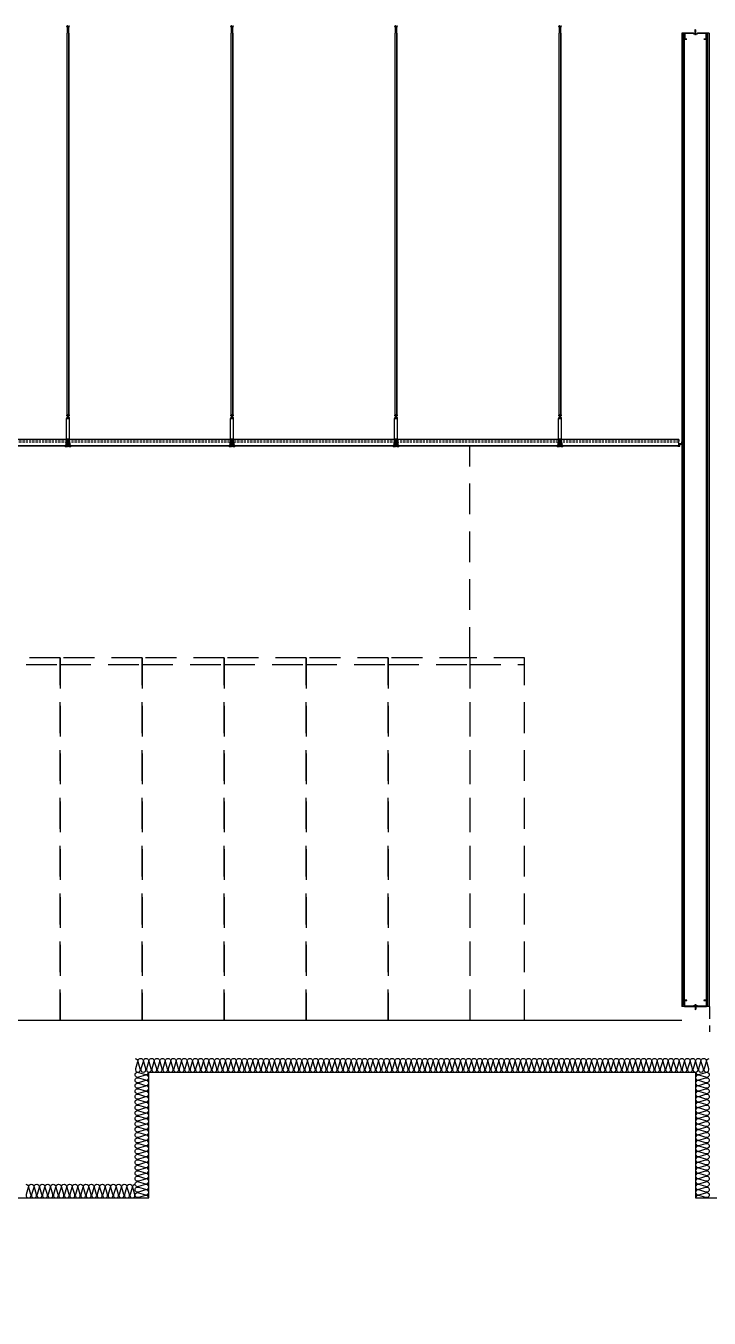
# Model space of a CAD drawing. Header units: millimetres. Extents: x 19868 to 801382, y -4805 to 85279.
# Drawn here: x 359488 to 364488, y 50499 to 59952 of the extents above; entities that cross this region are included whole.
import ezdxf

# ---------------------------------------------------------------- set-up
doc = ezdxf.new("R2010")
doc.units = ezdxf.units.MM
doc.header["$LTSCALE"] = 250
for name, pattern in [('A2', [8, 2, -2, 2, -2]), ('CENTER', [50.8, 31.75, -6.35, 6.35, -6.35]), ('CENTER2', [28.575, 19.05, -3.175, 3.175, -3.175]), ('H1', [1.5, 1, -0.5]), ('HID', [2.8, 1.8, -1]), ('HIDDEN', [9.525, 6.35, -3.175])]:
    doc.linetypes.add(name, pattern=pattern)
for name, color, linetype in [('8입면선', 8, 'Continuous'), ('A-ETC-SERVER', 5, 'H1'), ('A-FIN', 6, 'Continuous'), ('A-WALL-D', 7, 'Continuous'), ('A-WP', 1, 'HID'), ('C-1', 252, 'Continuous'), ('C-HANGER', 8, 'Continuous'), ('C-HANGER-C', 8, 'Continuous'), ('C-sec', 252, 'Continuous'), ('C-STL4', 252, 'Continuous'), ('C-STL6', 8, 'Continuous'), ('C-T-BAR MAIN-', 252, 'Continuous'), ('C-삼성엔지니어링_CEILING', 252, 'Continuous'), ('C-압출', 252, 'Continuous'), ('GAGAM-DT', 7, 'Continuous'), ('ISL', 251, 'Continuous'), ('MO-S', 3, 'Continuous'), ('입면', 7, 'Continuous')]:
    doc.layers.add(name, color=color, linetype=linetype)
doc.layers.add('C-중심선', color=252, linetype='CENTER2', lineweight=20)
doc.layers.add('CK', color=221, linetype='Continuous', plot=False)

# ---------------------------------------------------------------- blocks, each defined once
blk = doc.blocks.new('A$C8f9dbc63')
at = {"layer": 'A-ETC-SERVER', "color": 8, "linetype": 'HID', "ltscale": 0.5}
for p, q in [((11398.5, 2650), (11398.5, 4200)), ((7800, 2600), (8400, 2600)), ((8400, 2600), (9000, 2600)), ((9000, 2600), (9600, 2600)), ((9600, 2600), (10200, 2600)), ((10200, 2600), (10800, 2600)), ((10800, 2600), (11400, 2600)), ((11398.5, 2600), (11798.5, 2600))]:
    blk.add_line(p, q, dxfattribs=at)
for points in [[(7800, 0), (8400, 0), (8400, 2650), (7800, 2650)], [(8400, 0), (9000, 0), (9000, 2650), (8400, 2650)], [(9000, 0), (9600, 0), (9600, 2650), (9000, 2650)], [(9600, 0), (10200, 0), (10200, 2650), (9600, 2650)], [(10200, 0), (10800, 0), (10800, 2650), (10200, 2650)], [(10800, 0), (11400, 0), (11400, 2650), (10800, 2650)]]:
    blk.add_lwpolyline(points, close=True, dxfattribs=at)
at = {"layer": 'A-ETC-SERVER', "color": 8, "linetype": 'HID', "ltscale": 0.5, "elevation": 0}
blk.add_lwpolyline([(11398.5, 0), (11798.5, 0), (11798.5, 2650), (11398.5, 2650)], close=True, dxfattribs=at)
blk = doc.blocks.new('usgh')
at = {"layer": 'C-STL4'}
blk.add_lwpolyline([(1763311, 329517), (1763311, 329599), (1763381, 329599), (1763381, 329517)], close=True, dxfattribs=at)
at = {"layer": 'C-압출', "color": 252, "linetype": 'Continuous', "lineweight": 40, "extrusion": (0, 0, -1)}
for p, q in [((1763325, 329522), (1763320, 329517)), ((1763325, 329599), (1763322, 329596)), ((1763322, 329596), (1763325, 329592)), ((1763325, 329592), (1763322, 329588)), ((1763322, 329588), (1763325, 329584)), ((1763325, 329584), (1763322, 329580)), ((1763322, 329580), (1763325, 329576)), ((1763325, 329576), (1763322, 329572)), ((1763322, 329572), (1763325, 329568)), ((1763325, 329568), (1763322, 329565)), ((1763322, 329565), (1763325, 329561)), ((1763325, 329561), (1763322, 329557)), ((1763322, 329557), (1763325, 329553)), ((1763325, 329553), (1763322, 329549)), ((1763322, 329549), (1763325, 329545)), ((1763325, 329545), (1763322, 329541)), ((1763322, 329541), (1763325, 329538)), ((1763325, 329538), (1763322, 329534)), ((1763322, 329534), (1763325, 329530)), ((1763325, 329530), (1763322, 329526)), ((1763322, 329526), (1763325, 329522)), ((1763363, 329517), (1763368, 329522)), ((1763364, 329596), (1763368, 329599)), ((1763368, 329592), (1763364, 329596)), ((1763364, 329588), (1763368, 329592)), ((1763368, 329584), (1763364, 329588)), ((1763364, 329580), (1763368, 329584)), ((1763368, 329576), (1763364, 329580)), ((1763364, 329572), (1763368, 329576)), ((1763368, 329568), (1763364, 329572)), ((1763364, 329565), (1763368, 329568)), ((1763368, 329561), (1763364, 329565)), ((1763364, 329557), (1763368, 329561)), ((1763368, 329553), (1763364, 329557)), ((1763364, 329549), (1763368, 329553)), ((1763368, 329545), (1763364, 329549)), ((1763364, 329541), (1763368, 329545)), ((1763368, 329538), (1763364, 329541)), ((1763364, 329534), (1763368, 329538)), ((1763368, 329530), (1763364, 329534)), ((1763364, 329526), (1763368, 329530)), ((1763368, 329522), (1763364, 329526))]:
    blk.add_line(p, q, dxfattribs=at)
at = {"layer": 'C-중심선'}
blk.add_line((1763346, 329623), (1763346, 329480), dxfattribs=at)
blk = doc.blocks.new('r6okghj')
at = {"layer": 'C-삼성엔지니어링_CEILING'}
for p, q in [((1770244, 316436), (1770234, 316431)), ((1770344, 316436), (1770244, 316436)), ((1770253, 316436), (1770264, 316431)), ((1770274, 316436), (1770264, 316431)), ((1770264, 316396), (1770264, 316431)), ((1770314, 316436), (1770324, 316431)), ((1770334, 316436), (1770324, 316431)), ((1770324, 316396), (1770324, 316431)), ((1770344, 316436), (1770354, 316431)), ((1770244, 316390), (1770234, 316396)), ((1770253, 316390), (1770264, 316396)), ((1770274, 316390), (1770264, 316396)), ((1770314, 316390), (1770324, 316396)), ((1770334, 316390), (1770324, 316396)), ((1770344, 316390), (1770354, 316396))]:
    blk.add_line(p, q, dxfattribs=at)
for points in [[(1770234, 316431), (1770234, 316396)], [(1770354, 316396), (1770354, 316431)], [(1770244, 316390), (1770344, 316390)]]:
    blk.add_lwpolyline(points, dxfattribs=at)
blk = doc.blocks.new('격자틀-1')
at = {"layer": 'C-HANGER'}
for p, q in [((-16.4, 230.4), (6.3, 230.4)), ((-16.4, 230.4), (-16.4, 228.9)), ((-16.4, 228.9), (6.3, 228.9)), ((6.3, 230.4), (6.3, 228.9))]:
    blk.add_line(p, q, dxfattribs=at)
at = {"layer": 'C-HANGER-C'}
for p, q in [((-16.1, 52.1), (-16.1, 202)), ((6, 202), (-16.1, 202)), ((6, 52.1), (6, 202)), ((6, 52.1), (-16.1, 52.1))]:
    blk.add_line(p, q, dxfattribs=at)
at = {"layer": 'C-STL6', "linetype": 'CENTER2', "ltscale": 20}
blk.add_line((-5, 52.7), (-5, -5), dxfattribs=at)
at = {"layer": 'C-T-BAR MAIN-'}
blk.add_lwpolyline([(-14.3, 41.1), (-14.3, 52.1), (4.2, 52.1), (4.2, 41.1), (2.2, 41.1), (2.2, 50.1), (-12.3, 50.1), (-12.3, 41.1), (-14.3, 41.1)], dxfattribs=at)
at = {"layer": 'C-삼성엔지니어링_CEILING'}
for p, q in [((-14, 202), (-14, 203.8)), ((-12.4, 210.8), (-13.9, 209.9)), ((-12.4, 203.8), (-13.9, 204.7)), ((2.3, 210.8), (-12.4, 210.8)), ((2.3, 203.8), (-12.4, 203.8)), ((-11.1, 210.8), (-9.5, 209.9)), ((-11.1, 203.8), (-9.5, 204.7)), ((-10.7, 220.3), (-2.2, 222)), ((-10.7, 220.3), (-9.9, 221.6)), ((-10.7, 218.1), (1, 220.5)), ((-10.7, 220.3), (-9.9, 219.4)), ((-10.7, 218.1), (-9.9, 219.4)), ((-10.7, 215.9), (1, 218.3)), ((-10.7, 218.1), (-9.9, 217.2)), ((-10.7, 215.9), (-9.9, 217.2)), ((-10.7, 213.7), (1, 216.1)), ((-10.7, 215.9), (-9.9, 215)), ((-10.7, 213.7), (-9.9, 215)), ((-10.7, 213.7), (-9.9, 212.8)), ((-10.4, 213.4), (-10.4, 210.8)), ((-10.3, 222), (-9.9, 221.6)), ((-9.9, 221.6), (-7.6, 222)), ((-9.9, 221.6), (-7.6, 222)), ((-9.9, 219.4), (-0.2, 221.3)), ((-9.9, 219.4), (-0.2, 221.3)), ((-9.9, 217.2), (-0.2, 219.1)), ((-9.9, 217.2), (-0.2, 219.1)), ((-9.9, 215), (-0.2, 216.9)), ((-9.9, 215), (-0.2, 216.9)), ((-9.9, 212.8), (-0.2, 214.7)), ((-9.9, 212.8), (-0.2, 214.7)), ((-8, 210.8), (-9.5, 209.9)), ((-9.5, 204.7), (-9.5, 209.9)), ((-8, 203.8), (-9.5, 204.7)), ((-2.1, 210.8), (-0.6, 209.9)), ((-2.1, 203.8), (-0.6, 204.7)), ((1, 210.8), (-0.6, 209.9)), ((-0.6, 204.7), (-0.6, 209.9)), ((1, 203.8), (-0.6, 204.7)), ((-0.2, 221.3), (0.4, 222)), ((-0.2, 221.3), (1, 220.5)), ((-0.2, 219.1), (1, 220.5)), ((-0.2, 219.1), (1, 218.3)), ((-0.2, 216.9), (1, 218.3)), ((-0.2, 216.9), (1, 216.1)), ((-0.2, 214.7), (1, 216.1)), ((0.3, 215.3), (0.3, 210.8)), ((0.3, 215.3), (0.3, 210.8)), ((2.3, 210.8), (3.8, 209.9)), ((2.3, 203.8), (3.8, 204.7)), ((3.9, 202), (3.9, 203.8))]:
    blk.add_line(p, q, dxfattribs=at)
for points in [[(3.9, 203.8), (-14, 203.8)], [(-13.9, 209.9), (-13.9, 204.7)], [(-12.4, 203.8), (2.3, 203.8)], [(3.8, 204.7), (3.8, 209.9)]]:
    blk.add_lwpolyline(points, dxfattribs=at)
at = {"layer": 'C-압출', "linetype": 'Continuous', "lineweight": 40, "extrusion": (0, 0, -1)}
for p, q in [((-25.1, 0.3), (-25.1, 2.2)), ((-24.8, 2.5), (-12.6, 2.5)), ((-10.1, 0), (-24.8, 0)), ((-12.3, 2.8), (-12.3, 28.3)), ((-10.1, 50), (-8.3, 50)), ((-9.8, 19.7), (-9.8, 18.9)), ((-9.8, 18.9), (-9.2, 18.3)), ((-9.2, 18.3), (-9.8, 17.6)), ((-9.8, 17.6), (-9.2, 17)), ((-9.2, 17), (-9.8, 16.4)), ((-9.8, 16.4), (-9.2, 15.8)), ((-9.2, 15.8), (-9.8, 15.1)), ((-9.8, 15.1), (-9.2, 14.5)), ((-9.2, 14.5), (-9.8, 13.9)), ((-9.8, 13.9), (-9.2, 13.2)), ((-9.2, 13.2), (-9.8, 12.6)), ((-9.8, 12.6), (-9.2, 12)), ((-9.2, 12), (-9.8, 11.4)), ((-9.8, 11.4), (-9.2, 10.8)), ((-9.2, 10.8), (-9.8, 10.1)), ((-9.8, 10.1), (-9.2, 9.5)), ((-9.2, 9.5), (-9.8, 8.9)), ((-9.8, 8.9), (-9.2, 8.2)), ((-9.2, 8.2), (-9.8, 7.6)), ((-9.8, 7.6), (-9.2, 7)), ((-9.2, 7), (-9.8, 6.4)), ((-9.8, 6.4), (-9.2, 5.8)), ((-9.2, 5.8), (-9.8, 5.1)), ((-9.8, 5.1), (-9.2, 4.5)), ((-9.2, 4.5), (-9.8, 3.9)), ((-9.8, 3.9), (-9.2, 3.2)), ((-9.2, 3.2), (-9.8, 2.6)), ((-9.8, 2.6), (-9.2, 2)), ((-9.2, 2), (-9.8, 1.4)), ((-9.8, 1.4), (-9.8, 0.6)), ((-9.8, 0.6), (-9.8, 0.3)), ((-0.6, 20), (-9.5, 20)), ((-8.1, 49.7), (-8.1, 49.5)), ((-2, 49), (-2, 49.7)), ((-1.7, 50), (0.1, 50)), ((-0.9, 17.6), (-0.3, 18.3)), ((-0.3, 17), (-0.9, 17.6)), ((-0.9, 16.4), (-0.3, 17)), ((-0.3, 15.8), (-0.9, 16.4)), ((-0.9, 15.1), (-0.3, 15.8)), ((-0.3, 14.5), (-0.9, 15.1)), ((-0.9, 13.9), (-0.3, 14.5)), ((-0.3, 13.2), (-0.9, 13.9)), ((-0.9, 12.6), (-0.3, 13.2)), ((-0.3, 12), (-0.9, 12.6)), ((-0.9, 11.4), (-0.3, 12)), ((-0.3, 10.8), (-0.9, 11.4)), ((-0.9, 10.1), (-0.3, 10.8)), ((-0.3, 9.5), (-0.9, 10.1)), ((-0.9, 8.9), (-0.3, 9.5)), ((-0.3, 8.2), (-0.9, 8.9)), ((-0.9, 7.6), (-0.3, 8.2)), ((-0.3, 7), (-0.9, 7.6)), ((-0.9, 6.4), (-0.3, 7)), ((-0.3, 5.8), (-0.9, 6.4)), ((-0.9, 5.1), (-0.3, 5.8)), ((-0.3, 4.5), (-0.9, 5.1)), ((-0.9, 3.9), (-0.3, 4.5)), ((-0.3, 3.2), (-0.9, 3.9)), ((-0.9, 2.6), (-0.3, 3.2)), ((-0.3, 2), (-0.9, 2.6)), ((-0.9, 1.4), (-0.3, 2)), ((-0.3, 0.8), (-0.9, 1.4)), ((-0.3, 18.3), (-0.3, 19.7)), ((-0.3, 0.3), (-0.3, 0.8)), ((14.7, 0), (0, 0)), ((2.2, 28.3), (2.2, 2.8)), ((2.5, 2.5), (14.7, 2.5)), ((14.9, 2.2), (14.9, 0.3))]:
    blk.add_line(p, q, dxfattribs=at)
at = {"layer": 'C-압출', "linetype": 'Continuous', "lineweight": 40}
for p, q in [((-12.3, 28.3), (-12.3, 49.7)), ((-12, 50), (-8.3, 50)), ((-9.3, 31.3), (-9.3, 44.7)), ((-9, 45), (-8.3, 45)), ((-9, 31), (-1.1, 31)), ((-8.1, 49.7), (-8.1, 45.3)), ((-2, 49.7), (-2, 45.3)), ((-1.7, 50), (1.9, 50)), ((-1.7, 45), (-1.1, 45)), ((-0.8, 31.3), (-0.8, 44.7)), ((2.2, 28.3), (2.2, 49.7))]:
    blk.add_line(p, q, dxfattribs=at)
at = {"layer": 'C-압출', "linetype": 'Continuous', "lineweight": 40, "extrusion": (0, 0, -1)}
for centre, start, end in [((24.8, 0.3), 270, 0), ((12.6, 2.8), 180, 270), ((10.1, 0.3), 180, 270), ((9.5, 19.7), 0, 90), ((8.3, 49.7), 90, 180), ((1.7, 49.7), 0, 90), ((0.6, 19.7), 90, 180), ((0, 0.3), 270, 0), ((-2.5, 2.8), 270, 0), ((-14.7, 2.2), 90, 180), ((-14.7, 0.3), 180, 270)]:
    blk.add_arc(centre, 0.3, start, end, dxfattribs=at)
at = {"layer": 'C-압출', "linetype": 'Continuous', "lineweight": 40}
for centre, start, end in [((-12, 49.7), 90, 180), ((-9, 44.7), 90, 180), ((-9, 31.3), 180, 270), ((-8.3, 49.7), 0, 90), ((-8.3, 45.3), 270, 0), ((-1.7, 45.3), 180, 270), ((-1.1, 44.7), 0, 90), ((-1.1, 31.3), 270, 0), ((1.9, 49.7), 0, 90)]:
    blk.add_arc(centre, 0.3, start, end, dxfattribs=at)
at = {"layer": 'C-압출'}
blk.add_arc((-1.7, 49.7), 0.3, 90, 180, dxfattribs=at)
at = {"layer": 'C-중심선', "linetype": 'CENTER', "lineweight": 5}
blk.add_line((-14.5, 25.5), (4.4, 25.5), dxfattribs=at)
at = {"layer": 'C-HANGER-C'}
for name, p, xscale, yscale, zscale in [('r6okghj', (-263370.1, -46847), 0.1487691112046762, 0.1487691112046762, 0.1487691112046762), ('usgh', (-176673.6, -32977.4), 0.1001893939418906, 0.1001893939418906, 0.1001893939418906)]:
    blk.add_blockref(name, p, dxfattribs=dict(at, xscale=xscale, yscale=yscale, zscale=zscale))
blk = doc.blocks.new('*U112')
at = {"layer": '8입면선', "color": 8}
for p, q in [((3316397.6, 472011.4), (3316397.6, 479131.4)), ((3316577.6, 472011.4), (3316577.6, 479131.4))]:
    blk.add_line(p, q, dxfattribs=at)
at = {"layer": 'A-WALL-D'}
for p, q in [((3316387.6, 479131.4), (3316387.6, 472011.4)), ((3316407.6, 479131.4), (3316387.6, 479131.4)), ((3316407.6, 472021.4), (3316407.6, 479131.4)), ((3316567.6, 472021.4), (3316567.6, 479131.4)), ((3316587.6, 479131.4), (3316567.6, 479131.4)), ((3316587.6, 479131.4), (3316587.6, 472011.4)), ((3316407.6, 472011.4), (3316387.6, 472011.4)), ((3316587.6, 472011.4), (3316567.6, 472011.4))]:
    blk.add_line(p, q, dxfattribs=at)
at = {"layer": 'CK', "linetype": 'Continuous'}
blk.add_line((3316472.9, 472011.4), (3316502.3, 472011.4), dxfattribs=at)
at = {"layer": 'GAGAM-DT', "color": 8}
for p, q in [((3316485.3, 479125.6), (3316485.3, 479157)), ((3316490.3, 479151.5), (3316485.3, 479157)), ((3316492.7, 479125.6), (3316482.8, 479125.6)), ((3316482.8, 479125.6), (3316482.8, 479122.1)), ((3316491.2, 479120.6), (3316484.3, 479120.6)), ((3316485.3, 479125.6), (3316485.3, 479120.6)), ((3316490.3, 479125.6), (3316490.3, 479151.5)), ((3316490.3, 479125.6), (3316490.3, 479120.6)), ((3316492.7, 479125.6), (3316492.7, 479122.1)), ((3316482.8, 472017.2), (3316482.8, 472020.7)), ((3316492.7, 472017.2), (3316482.8, 472017.2)), ((3316491.2, 472022.2), (3316484.3, 472022.2)), ((3316485.3, 472017.2), (3316485.3, 472022.2)), ((3316485.3, 472017.2), (3316485.3, 471985.8)), ((3316490.3, 471991.3), (3316485.3, 471985.8)), ((3316490.3, 472017.2), (3316490.3, 472022.2)), ((3316490.3, 472017.2), (3316490.3, 471991.3)), ((3316492.7, 472017.2), (3316492.7, 472020.7))]:
    blk.add_line(p, q, dxfattribs=at)
for centre, start, end in [((3316484.3, 479122.1), 180, 270), ((3316491.2, 479122.1), 270, 0), ((3316484.3, 472020.7), 90, 180), ((3316491.2, 472020.7), 0, 90)]:
    blk.add_arc(centre, 1.51, start, end, dxfattribs=at)
at = {"layer": '입면', "color": 6}
for p, q in [((3316407.6, 479086.4), (3316407.6, 479131.4)), ((3316407.6, 479131.4), (3316472.9, 479131.4)), ((3316425.4, 479086.4), (3316407.6, 479086.4)), ((3316472.4, 479130.2), (3316408.8, 479130.2)), ((3316408.8, 479130.2), (3316408.8, 479087.6)), ((3316408.8, 479087.6), (3316425.4, 479087.6)), ((3316425.4, 479087.6), (3316425.4, 479086.4)), ((3316477.4, 479124.4), (3316472.4, 479130.2)), ((3316472.9, 479131.4), (3316477.9, 479125.6)), ((3316497.8, 479124.4), (3316477.4, 479124.4)), ((3316477.9, 479125.6), (3316497.3, 479125.6)), ((3316497.3, 479125.6), (3316502.3, 479131.4)), ((3316502.8, 479130.2), (3316497.8, 479124.4)), ((3316502.3, 479131.4), (3316567.6, 479131.4)), ((3316566.4, 479130.2), (3316502.8, 479130.2)), ((3316549.8, 479086.4), (3316549.8, 479087.6)), ((3316549.8, 479087.6), (3316566.4, 479087.6)), ((3316567.6, 479086.4), (3316549.8, 479086.4)), ((3316566.4, 479087.6), (3316566.4, 479130.2)), ((3316567.6, 479131.4), (3316567.6, 479086.4)), ((3316425.4, 472056.4), (3316407.6, 472056.4)), ((3316407.6, 472056.4), (3316407.6, 472011.4)), ((3316407.6, 472011.4), (3316472.9, 472011.4)), ((3316408.8, 472012.6), (3316408.8, 472055.2)), ((3316408.8, 472055.2), (3316425.4, 472055.2)), ((3316472.4, 472012.6), (3316408.8, 472012.6)), ((3316425.4, 472055.2), (3316425.4, 472056.4)), ((3316477.4, 472018.5), (3316472.4, 472012.6)), ((3316472.9, 472011.4), (3316477.9, 472017.3)), ((3316497.8, 472018.5), (3316477.4, 472018.5)), ((3316477.9, 472017.3), (3316497.3, 472017.3)), ((3316497.3, 472017.3), (3316502.3, 472011.4)), ((3316502.8, 472012.6), (3316497.8, 472018.5)), ((3316502.3, 472011.4), (3316567.6, 472011.4)), ((3316566.4, 472012.6), (3316502.8, 472012.6)), ((3316567.6, 472056.4), (3316549.8, 472056.4)), ((3316549.8, 472056.4), (3316549.8, 472055.2)), ((3316549.8, 472055.2), (3316566.4, 472055.2)), ((3316566.4, 472055.2), (3316566.4, 472012.6)), ((3316567.6, 472011.4), (3316567.6, 472056.4))]:
    blk.add_line(p, q, dxfattribs=at)

msp = doc.modelspace()

# ---------------------------------------------------------------- linework, layer by layer
at = {"layer": 'A-FIN'}
msp.add_line((333488.2, 52678.9), (364288.2, 52678.9), dxfattribs=at)
at = {"layer": 'A-WP', "linetype": 'HID', "ltscale": 0.2}
msp.add_lwpolyline([(364488.2, 52778.9), (364491.2, 52778.9), (364491.2, 52594.1)], dxfattribs=at)
at = {"layer": 'C-1', "linetype": 'A2'}
for p, q in [((359788.5, 59946.1), (359787.4, 59948.9)), ((359787.9, 59950), (359793.6, 59951.2)), ((359792.3, 59941.7), (359788, 59951.5)), ((359788.5, 59946.1), (359789.4, 59946.4)), ((359789.2, 59944.4), (359790, 59944.7)), ((359790.2, 59941.7), (359789.2, 59944.4)), ((359790, 59944.7), (359789.4, 59946.4)), ((359790.2, 59941.7), (359790.2, 59898.9)), ((359792.3, 59941.7), (359792.3, 59898.9)), ((359797.1, 59942.5), (359794.5, 59950.7)), ((359797.1, 59942.5), (359799.7, 59950.7)), ((359800.7, 59951.2), (359806.3, 59950)), ((359802, 59941.7), (359806.2, 59951.5)), ((359802, 59898.9), (359802, 59941.7)), ((359804, 59941.7), (359805.1, 59944.4)), ((359804, 59898.9), (359804, 59941.7)), ((359804.2, 59944.7), (359804.8, 59946.4)), ((359805.1, 59944.4), (359804.2, 59944.7)), ((359805.7, 59946.1), (359804.8, 59946.4)), ((359805.7, 59946.1), (359806.9, 59948.9)), ((360988.5, 59946.1), (360987.4, 59948.9)), ((360987.9, 59950), (360993.6, 59951.2)), ((360992.3, 59941.7), (360988, 59951.5)), ((360988.5, 59946.1), (360989.4, 59946.4)), ((360989.2, 59944.4), (360990, 59944.7)), ((360990.2, 59941.7), (360989.2, 59944.4)), ((360990, 59944.7), (360989.4, 59946.4)), ((360990.2, 59941.7), (360990.2, 59898.9)), ((360992.3, 59941.7), (360992.3, 59898.9)), ((360997.1, 59942.5), (360994.5, 59950.7)), ((360997.1, 59942.5), (360999.7, 59950.7)), ((361000.7, 59951.2), (361006.3, 59950)), ((361002, 59941.7), (361006.2, 59951.5)), ((361002, 59898.9), (361002, 59941.7)), ((361004, 59941.7), (361005.1, 59944.4)), ((361004, 59898.9), (361004, 59941.7)), ((361004.2, 59944.7), (361004.8, 59946.4)), ((361005.1, 59944.4), (361004.2, 59944.7)), ((361005.7, 59946.1), (361004.8, 59946.4)), ((361005.7, 59946.1), (361006.9, 59948.9)), ((362188.5, 59946.1), (362187.4, 59948.9)), ((362187.9, 59950), (362193.6, 59951.2)), ((362192.3, 59941.7), (362188, 59951.5)), ((362188.5, 59946.1), (362189.4, 59946.4)), ((362189.2, 59944.4), (362190, 59944.7)), ((362190.2, 59941.7), (362189.2, 59944.4)), ((362190, 59944.7), (362189.4, 59946.4)), ((362190.2, 59941.7), (362190.2, 59898.9)), ((362192.3, 59941.7), (362192.3, 59898.9)), ((362197.1, 59942.5), (362194.5, 59950.7)), ((362197.1, 59942.5), (362199.7, 59950.7)), ((362200.7, 59951.2), (362206.3, 59950)), ((362202, 59941.7), (362206.2, 59951.5)), ((362202, 59898.9), (362202, 59941.7)), ((362204, 59941.7), (362205.1, 59944.4)), ((362204, 59898.9), (362204, 59941.7)), ((362204.2, 59944.7), (362204.8, 59946.4)), ((362205.1, 59944.4), (362204.2, 59944.7)), ((362205.7, 59946.1), (362204.8, 59946.4)), ((362205.7, 59946.1), (362206.9, 59948.9)), ((363388.5, 59946.1), (363387.4, 59948.9)), ((363387.9, 59950), (363393.6, 59951.2)), ((363392.3, 59941.7), (363388, 59951.5)), ((363388.5, 59946.1), (363389.4, 59946.4)), ((363389.2, 59944.4), (363390, 59944.7)), ((363390.2, 59941.7), (363389.2, 59944.4)), ((363390, 59944.7), (363389.4, 59946.4)), ((363390.2, 59941.7), (363390.2, 59898.9)), ((363392.3, 59941.7), (363392.3, 59898.9)), ((363397.1, 59942.5), (363394.5, 59950.7)), ((363397.1, 59942.5), (363399.7, 59950.7)), ((363400.7, 59951.2), (363406.3, 59950)), ((363402, 59941.7), (363406.2, 59951.5)), ((363402, 59898.9), (363402, 59941.7)), ((363404, 59941.7), (363405.1, 59944.4)), ((363404, 59898.9), (363404, 59941.7)), ((363404.2, 59944.7), (363404.8, 59946.4)), ((363405.1, 59944.4), (363404.2, 59944.7)), ((363405.7, 59946.1), (363404.8, 59946.4)), ((363405.7, 59946.1), (363406.9, 59948.9))]:
    msp.add_line(p, q, dxfattribs=at)
for centre, start, end in [((359788.1, 59949.2), 102.52881, 201.80141), ((359793.7, 59950.4), 17.65012, 102.52881), ((359800.5, 59950.4), 77.47119, 162.34988), ((359806.1, 59949.2), 338.19859, 77.47119), ((360988.1, 59949.2), 102.52881, 201.80141), ((360993.7, 59950.4), 17.65012, 102.52881), ((361000.5, 59950.4), 77.47119, 162.34988), ((361006.1, 59949.2), 338.19859, 77.47119), ((362188.1, 59949.2), 102.52881, 201.80141), ((362193.7, 59950.4), 17.65012, 102.52881), ((362200.5, 59950.4), 77.47119, 162.34988), ((362206.1, 59949.2), 338.19859, 77.47119), ((363388.1, 59949.2), 102.52881, 201.80141), ((363393.7, 59950.4), 17.65012, 102.52881), ((363400.5, 59950.4), 77.47119, 162.34988), ((363406.1, 59949.2), 338.19859, 77.47119)]:
    msp.add_arc(centre, 0.808, start, end, dxfattribs=at)
at = {"layer": 'C-HANGER'}
for p, q in [((359790, 57106.9), (359790, 59898.9)), ((359790.9, 57106.9), (359790.9, 59898.9)), ((359803.4, 57106.9), (359803.4, 59898.9)), ((359804.3, 57106.9), (359804.3, 59898.9)), ((360990, 57106.9), (360990, 59898.9)), ((360990.9, 57106.9), (360990.9, 59898.9)), ((361003.4, 57106.9), (361003.4, 59898.9)), ((361004.3, 57106.9), (361004.3, 59898.9)), ((362190, 57106.9), (362190, 59898.9)), ((362190.9, 57106.9), (362190.9, 59898.9)), ((362203.4, 57106.9), (362203.4, 59898.9)), ((362204.3, 57106.9), (362204.3, 59898.9)), ((363390, 57106.9), (363390, 59898.9)), ((363390.9, 57106.9), (363390.9, 59898.9)), ((363403.4, 57106.9), (363403.4, 59898.9)), ((363404.3, 57106.9), (363404.3, 59898.9))]:
    msp.add_line(p, q, dxfattribs=at)
at = {"layer": 'C-sec'}
for points in [[(359783.2, 56879.7), (358611.1, 56879.7, -0.361786), (358610.8, 56880), (358610.8, 56901.7), (358610.1, 56901.7), (358610.1, 56879.2, 0.414214), (358610.4, 56878.9), (359783.8, 56878.9, 0.414214), (359784.1, 56879.2), (359784.1, 56901.7), (359783.4, 56901.7), (359783.4, 56880, -0.414214), (359783.1, 56879.7)], [(360983.2, 56879.7), (359811.1, 56879.7, -0.361786), (359810.8, 56880), (359810.8, 56901.7), (359810.1, 56901.7), (359810.1, 56879.2, 0.414214), (359810.4, 56878.9), (360983.8, 56878.9, 0.414214), (360984.1, 56879.2), (360984.1, 56901.7), (360983.4, 56901.7), (360983.4, 56880, -0.414214), (360983.1, 56879.7)], [(362183.2, 56879.7), (361011.1, 56879.7, -0.361786), (361010.8, 56880), (361010.8, 56901.7), (361010.1, 56901.7), (361010.1, 56879.2, 0.414214), (361010.4, 56878.9), (362183.8, 56878.9, 0.414214), (362184.1, 56879.2), (362184.1, 56901.7), (362183.4, 56901.7), (362183.4, 56880, -0.414214), (362183.1, 56879.7)], [(363383.2, 56879.7), (362211.1, 56879.7, -0.361786), (362210.8, 56880), (362210.8, 56901.7), (362210.1, 56901.7), (362210.1, 56879.2, 0.414214), (362210.4, 56878.9), (363383.8, 56878.9, 0.414214), (363384.1, 56879.2), (363384.1, 56901.7), (363383.4, 56901.7), (363383.4, 56880, -0.414214), (363383.1, 56879.7)], [(364265.3, 56879.7), (363411.1, 56879.7, -0.361786), (363410.8, 56880), (363410.8, 56901.7), (363410.1, 56901.7), (363410.1, 56879.2, 0.414214), (363410.4, 56878.9), (364265.9, 56878.9, 0.414214), (364266.2, 56879.2), (364266.2, 56901.7), (364265.5, 56901.7), (364265.5, 56880, -0.414214), (364265.2, 56879.7)]]:
    msp.add_lwpolyline(points, format="xyb", dxfattribs=at)
at = {"layer": 'C-STL6'}
msp.add_line((364266.2, 56926.4), (349010.1, 56926.4), dxfattribs=at)
at = {"layer": 'C-STL6', "linetype": 'HIDDEN', "ltscale": 0.01}
for p, q in [((364266.2, 56921.5), (349010.1, 56921.5)), ((364266.2, 56907.5), (349010.1, 56907.5)), ((364266.2, 56926.4), (364266.2, 56907.5))]:
    msp.add_line(p, q, dxfattribs=at)
at = {"layer": 'ISL'}
for points in [[(360288.2, 52398.9, -0.509039), (360305.9, 52374.7), (360290.6, 52323.2, 0.509267), (360308.2, 52298.9, 0.509267), (360325.9, 52323.2), (360310.6, 52374.7, -1.372593), (360345.9, 52374.7), (360330.6, 52323.2, 0.509267), (360348.2, 52298.9, 0.509267), (360365.9, 52323.2), (360350.6, 52374.7, -1.372593), (360385.9, 52374.7), (360370.6, 52323.2, 0.509267), (360388.2, 52298.9, 0.509267), (360405.9, 52323.2), (360390.6, 52374.7, -1.372593), (360425.9, 52374.7), (360410.6, 52323.2, 0.509267), (360428.2, 52298.9, 0.509267), (360445.9, 52323.2), (360430.6, 52374.7, -1.372593), (360465.9, 52374.7), (360450.6, 52323.2, 0.509267), (360468.2, 52298.9, 0.509267), (360485.9, 52323.2), (360470.6, 52374.7, -1.372593), (360505.9, 52374.7), (360490.6, 52323.2, 0.509267), (360508.2, 52298.9, 0.509267), (360525.9, 52323.2), (360510.6, 52374.7, -1.372593), (360545.9, 52374.7), (360530.6, 52323.2, 0.509267), (360548.2, 52298.9, 0.509267), (360565.9, 52323.2), (360550.6, 52374.7, -1.372593), (360585.9, 52374.7), (360570.6, 52323.2, 0.509267), (360588.2, 52298.9, 0.509267), (360605.9, 52323.2), (360590.6, 52374.7, -1.372593), (360625.9, 52374.7), (360610.6, 52323.2, 0.509267), (360628.2, 52298.9, 0.509267), (360645.9, 52323.2), (360630.6, 52374.7, -1.372593), (360665.9, 52374.7), (360650.6, 52323.2, 0.509267), (360668.2, 52298.9, 0.509267), (360685.9, 52323.2), (360670.6, 52374.7, -1.372593), (360705.9, 52374.7), (360690.6, 52323.2, 0.509267), (360708.2, 52298.9, 0.509267), (360725.9, 52323.2), (360710.6, 52374.7, -1.372593), (360745.9, 52374.7), (360730.6, 52323.2, 0.509267), (360748.2, 52298.9, 0.509267), (360765.9, 52323.2), (360750.6, 52374.7, -1.372593), (360785.9, 52374.7), (360770.6, 52323.2, 0.509267), (360788.2, 52298.9, 0.509267), (360805.9, 52323.2), (360790.6, 52374.7, -1.372593), (360825.9, 52374.7), (360810.6, 52323.2, 0.509267), (360828.2, 52298.9, 0.509267), (360845.9, 52323.2), (360830.6, 52374.7, -1.372593), (360865.9, 52374.7), (360850.6, 52323.2, 0.509267), (360868.2, 52298.9, 0.509267), (360885.9, 52323.2), (360870.6, 52374.7, -1.372593), (360905.9, 52374.7), (360890.6, 52323.2, 0.509267), (360908.2, 52298.9, 0.509267), (360925.9, 52323.2), (360910.6, 52374.7, -1.372593), (360945.9, 52374.7), (360930.6, 52323.2, 0.509267), (360948.2, 52298.9, 0.509267), (360965.9, 52323.2), (360950.6, 52374.7, -1.372593), (360985.9, 52374.7), (360970.6, 52323.2, 0.509267), (360988.2, 52298.9, 0.509267), (361005.9, 52323.2), (360990.6, 52374.7, -1.372593), (361025.9, 52374.7), (361010.6, 52323.2, 0.509267), (361028.2, 52298.9, 0.509267), (361045.9, 52323.2), (361030.6, 52374.7, -1.372593), (361065.9, 52374.7), (361050.6, 52323.2, 0.509267), (361068.2, 52298.9, 0.509267), (361085.9, 52323.2), (361070.6, 52374.7, -1.372593), (361105.9, 52374.7), (361090.6, 52323.2, 0.509267), (361108.2, 52298.9, 0.509267), (361125.9, 52323.2), (361110.6, 52374.7, -1.372593), (361145.9, 52374.7), (361130.6, 52323.2, 0.509267), (361148.2, 52298.9, 0.509267), (361165.9, 52323.2), (361150.6, 52374.7, -1.372593), (361185.9, 52374.7), (361170.6, 52323.2, 0.509267), (361188.2, 52298.9, 0.509267), (361205.9, 52323.2), (361190.6, 52374.7, -1.372593), (361225.9, 52374.7), (361210.6, 52323.2, 0.509267), (361228.2, 52298.9, 0.509267), (361245.9, 52323.2), (361230.6, 52374.7, -1.372593), (361265.9, 52374.7), (361250.6, 52323.2, 0.509267), (361268.2, 52298.9, 0.509267), (361285.9, 52323.2), (361270.6, 52374.7, -1.372593), (361305.9, 52374.7), (361290.6, 52323.2, 0.509267), (361308.2, 52298.9, 0.509267), (361325.9, 52323.2), (361310.6, 52374.7, -1.372593), (361345.9, 52374.7), (361330.6, 52323.2, 0.509267), (361348.2, 52298.9, 0.509267), (361365.9, 52323.2), (361350.6, 52374.7, -1.372593), (361385.9, 52374.7), (361370.6, 52323.2, 0.509267), (361388.2, 52298.9, 0.509267), (361405.9, 52323.2), (361390.6, 52374.7, -1.372593), (361425.9, 52374.7), (361410.6, 52323.2, 0.509267), (361428.2, 52298.9, 0.509267), (361445.9, 52323.2), (361430.6, 52374.7, -1.372593), (361465.9, 52374.7), (361450.6, 52323.2, 0.509267), (361468.2, 52298.9, 0.509267), (361485.9, 52323.2), (361470.6, 52374.7, -1.372593), (361505.9, 52374.7), (361490.6, 52323.2, 0.509267), (361508.2, 52298.9, 0.509267), (361525.9, 52323.2), (361510.6, 52374.7, -1.372593), (361545.9, 52374.7), (361530.6, 52323.2, 0.509267), (361548.2, 52298.9, 0.509267), (361565.9, 52323.2), (361550.6, 52374.7, -1.372593), (361585.9, 52374.7), (361570.6, 52323.2, 0.509267), (361588.2, 52298.9, 0.509267), (361605.9, 52323.2), (361590.6, 52374.7, -1.372593), (361625.9, 52374.7), (361610.6, 52323.2, 0.509267), (361628.2, 52298.9, 0.509267), (361645.9, 52323.2), (361630.6, 52374.7, -1.372593), (361665.9, 52374.7), (361650.6, 52323.2, 0.509267), (361668.2, 52298.9, 0.509267), (361685.9, 52323.2), (361670.6, 52374.7, -1.372593), (361705.9, 52374.7), (361690.6, 52323.2, 0.509267), (361708.2, 52298.9, 0.509267), (361725.9, 52323.2), (361710.6, 52374.7, -1.372593), (361745.9, 52374.7), (361730.6, 52323.2, 0.509267), (361748.2, 52298.9, 0.509267), (361765.9, 52323.2), (361750.6, 52374.7, -1.372593), (361785.9, 52374.7), (361770.6, 52323.2, 0.509267), (361788.2, 52298.9, 0.509267), (361805.9, 52323.2), (361790.6, 52374.7, -1.372593), (361825.9, 52374.7), (361810.6, 52323.2, 0.509267), (361828.2, 52298.9, 0.509267), (361845.9, 52323.2), (361830.6, 52374.7, -1.372593), (361865.9, 52374.7), (361850.6, 52323.2, 0.509267), (361868.2, 52298.9, 0.509267), (361885.9, 52323.2), (361870.6, 52374.7, -1.372593), (361905.9, 52374.7), (361890.6, 52323.2, 0.509267), (361908.2, 52298.9, 0.509267), (361925.9, 52323.2), (361910.6, 52374.7, -1.372593), (361945.9, 52374.7), (361930.6, 52323.2, 0.509267), (361948.2, 52298.9, 0.509267), (361965.9, 52323.2), (361950.6, 52374.7, -1.372593), (361985.9, 52374.7), (361970.6, 52323.2, 0.509267), (361988.2, 52298.9, 0.509267), (362005.9, 52323.2), (361990.6, 52374.7, -1.372593), (362025.9, 52374.7), (362010.6, 52323.2, 0.509267), (362028.2, 52298.9, 0.509267), (362045.9, 52323.2), (362030.6, 52374.7, -1.372593), (362065.9, 52374.7), (362050.6, 52323.2, 0.509267), (362068.2, 52298.9, 0.509267), (362085.9, 52323.2), (362070.6, 52374.7, -1.372593), (362105.9, 52374.7), (362090.6, 52323.2, 0.509267), (362108.2, 52298.9, 0.509267), (362125.9, 52323.2), (362110.6, 52374.7, -1.372593), (362145.9, 52374.7), (362130.6, 52323.2, 0.509267), (362148.2, 52298.9, 0.509267), (362165.9, 52323.2), (362150.6, 52374.7, -1.372593), (362185.9, 52374.7), (362170.6, 52323.2, 0.509267), (362188.2, 52298.9, 0.509267), (362205.9, 52323.2), (362190.6, 52374.7, -1.372593), (362225.9, 52374.7), (362210.6, 52323.2, 0.509267), (362228.2, 52298.9, 0.509267), (362245.9, 52323.2), (362230.6, 52374.7, -1.372593), (362265.9, 52374.7), (362250.6, 52323.2, 0.509267), (362268.2, 52298.9, 0.509267), (362285.9, 52323.2), (362270.6, 52374.7, -1.372593), (362305.9, 52374.7), (362290.6, 52323.2, 0.509267), (362308.2, 52298.9, 0.509267), (362325.9, 52323.2), (362310.6, 52374.7, -1.372593), (362345.9, 52374.7), (362330.6, 52323.2, 0.509267), (362348.2, 52298.9, 0.509267), (362365.9, 52323.2), (362350.6, 52374.7, -1.372593), (362385.9, 52374.7), (362370.6, 52323.2, 0.509267), (362388.2, 52298.9, 0.509267), (362405.9, 52323.2), (362390.6, 52374.7, -1.372593), (362425.9, 52374.7), (362410.6, 52323.2, 0.509267), (362428.2, 52298.9, 0.509267), (362445.9, 52323.2), (362430.6, 52374.7, -1.372593), (362465.9, 52374.7), (362450.6, 52323.2, 0.509267), (362468.2, 52298.9, 0.509267), (362485.9, 52323.2), (362470.6, 52374.7, -1.372593), (362505.9, 52374.7), (362490.6, 52323.2, 0.509267), (362508.2, 52298.9, 0.509267), (362525.9, 52323.2), (362510.6, 52374.7, -1.372593), (362545.9, 52374.7), (362530.6, 52323.2, 0.509267), (362548.2, 52298.9, 0.509267), (362565.9, 52323.2), (362550.6, 52374.7, -1.372593), (362585.9, 52374.7), (362570.6, 52323.2, 0.509267), (362588.2, 52298.9, 0.509267), (362605.9, 52323.2), (362590.6, 52374.7, -1.372593), (362625.9, 52374.7), (362610.6, 52323.2, 0.509267), (362628.2, 52298.9, 0.509267), (362645.9, 52323.2), (362630.6, 52374.7, -1.372593), (362665.9, 52374.7), (362650.6, 52323.2, 0.509267), (362668.2, 52298.9, 0.509267), (362685.9, 52323.2), (362670.6, 52374.7, -1.372593), (362705.9, 52374.7), (362690.6, 52323.2, 0.509267), (362708.2, 52298.9, 0.509267), (362725.9, 52323.2), (362710.6, 52374.7, -1.372593), (362745.9, 52374.7), (362730.6, 52323.2, 0.509267), (362748.2, 52298.9, 0.509267), (362765.9, 52323.2), (362750.6, 52374.7, -1.372593), (362785.9, 52374.7), (362770.6, 52323.2, 0.509267), (362788.2, 52298.9, 0.509267), (362805.9, 52323.2), (362790.6, 52374.7, -1.372593), (362825.9, 52374.7), (362810.6, 52323.2, 0.509267), (362828.2, 52298.9, 0.509267), (362845.9, 52323.2), (362830.6, 52374.7, -1.372593), (362865.9, 52374.7), (362850.6, 52323.2, 0.509267), (362868.2, 52298.9, 0.509267), (362885.9, 52323.2), (362870.6, 52374.7, -1.372593), (362905.9, 52374.7), (362890.6, 52323.2, 0.509267), (362908.2, 52298.9, 0.509267), (362925.9, 52323.2), (362910.6, 52374.7, -1.372593), (362945.9, 52374.7), (362930.6, 52323.2, 0.509267), (362948.2, 52298.9, 0.509267), (362965.9, 52323.2), (362950.6, 52374.7, -1.372593), (362985.9, 52374.7), (362970.6, 52323.2, 0.509267), (362988.2, 52298.9, 0.509267), (363005.9, 52323.2), (362990.6, 52374.7, -1.372593), (363025.9, 52374.7), (363010.6, 52323.2, 0.509267), (363028.2, 52298.9, 0.509267), (363045.9, 52323.2), (363030.6, 52374.7, -1.372593), (363065.9, 52374.7), (363050.6, 52323.2, 0.509267), (363068.2, 52298.9, 0.509267), (363085.9, 52323.2), (363070.6, 52374.7, -1.372593), (363105.9, 52374.7), (363090.6, 52323.2, 0.509267), (363108.2, 52298.9, 0.509267), (363125.9, 52323.2), (363110.6, 52374.7, -1.372593), (363145.9, 52374.7), (363130.6, 52323.2, 0.509267), (363148.2, 52298.9, 0.509267), (363165.9, 52323.2), (363150.6, 52374.7, -1.372593), (363185.9, 52374.7), (363170.6, 52323.2, 0.509267), (363188.2, 52298.9, 0.509267), (363205.9, 52323.2), (363190.6, 52374.7, -1.372593), (363225.9, 52374.7), (363210.6, 52323.2, 0.509267), (363228.2, 52298.9, 0.509267), (363245.9, 52323.2), (363230.6, 52374.7, -1.372593), (363265.9, 52374.7), (363250.6, 52323.2, 0.509267), (363268.2, 52298.9, 0.509267), (363285.9, 52323.2), (363270.6, 52374.7, -1.372593), (363305.9, 52374.7), (363290.6, 52323.2, 0.509267), (363308.2, 52298.9, 0.509267), (363325.9, 52323.2), (363310.6, 52374.7, -1.372593), (363345.9, 52374.7), (363330.6, 52323.2, 0.509267), (363348.2, 52298.9, 0.509267), (363365.9, 52323.2), (363350.6, 52374.7, -1.372593), (363385.9, 52374.7), (363370.6, 52323.2, 0.509267), (363388.2, 52298.9, 0.509267), (363405.9, 52323.2), (363390.6, 52374.7, -1.372593), (363425.9, 52374.7), (363410.6, 52323.2, 0.509267), (363428.2, 52298.9, 0.509267), (363445.9, 52323.2), (363430.6, 52374.7, -1.372593), (363465.9, 52374.7), (363450.6, 52323.2, 0.509267), (363468.2, 52298.9, 0.509267), (363485.9, 52323.2), (363470.6, 52374.7, -1.372593), (363505.9, 52374.7), (363490.6, 52323.2, 0.509267), (363508.2, 52298.9, 0.509267), (363525.9, 52323.2), (363510.6, 52374.7, -1.372593), (363545.9, 52374.7), (363530.6, 52323.2, 0.509267), (363548.2, 52298.9, 0.509267), (363565.9, 52323.2), (363550.6, 52374.7, -1.372593), (363585.9, 52374.7), (363570.6, 52323.2, 0.509267), (363588.2, 52298.9, 0.509267), (363605.9, 52323.2), (363590.6, 52374.7, -1.372593), (363625.9, 52374.7), (363610.6, 52323.2, 0.509267), (363628.2, 52298.9, 0.509267), (363645.9, 52323.2), (363630.6, 52374.7, -1.372593), (363665.9, 52374.7), (363650.6, 52323.2, 0.509267), (363668.2, 52298.9, 0.509267), (363685.9, 52323.2), (363670.6, 52374.7, -1.372593), (363705.9, 52374.7), (363690.6, 52323.2, 0.509267), (363708.2, 52298.9, 0.509267), (363725.9, 52323.2), (363710.6, 52374.7, -1.372593), (363745.9, 52374.7), (363730.6, 52323.2, 0.509267), (363748.2, 52298.9, 0.509267), (363765.9, 52323.2), (363750.6, 52374.7, -1.372593), (363785.9, 52374.7), (363770.6, 52323.2, 0.509267), (363788.2, 52298.9, 0.509267), (363805.9, 52323.2), (363790.6, 52374.7, -1.372593), (363825.9, 52374.7), (363810.6, 52323.2, 0.509267), (363828.2, 52298.9, 0.509267), (363845.9, 52323.2), (363830.6, 52374.7, -1.372593), (363865.9, 52374.7), (363850.6, 52323.2, 0.509267), (363868.2, 52298.9, 0.509267), (363885.9, 52323.2), (363870.6, 52374.7, -1.372593), (363905.9, 52374.7), (363890.6, 52323.2, 0.509267), (363908.2, 52298.9, 0.509267), (363925.9, 52323.2), (363910.6, 52374.7, -1.372593), (363945.9, 52374.7), (363930.6, 52323.2, 0.509267), (363948.2, 52298.9, 0.509267), (363965.9, 52323.2), (363950.6, 52374.7, -1.372593), (363985.9, 52374.7), (363970.6, 52323.2, 0.509267), (363988.2, 52298.9, 0.509267), (364005.9, 52323.2), (363990.6, 52374.7, -1.372593), (364025.9, 52374.7), (364010.6, 52323.2, 0.509267), (364028.2, 52298.9, 0.509267), (364045.9, 52323.2), (364030.6, 52374.7, -1.372593), (364065.9, 52374.7), (364050.6, 52323.2, 0.509267), (364068.2, 52298.9, 0.509267), (364085.9, 52323.2), (364070.6, 52374.7, -1.372593), (364105.9, 52374.7), (364090.6, 52323.2, 0.509267), (364108.2, 52298.9, 0.509267), (364125.9, 52323.2), (364110.6, 52374.7, -1.372593), (364145.9, 52374.7), (364130.6, 52323.2, 0.509267), (364148.2, 52298.9, 0.509267), (364165.9, 52323.2), (364150.6, 52374.7, -1.372593), (364185.9, 52374.7), (364170.6, 52323.2, 0.509267), (364188.2, 52298.9, 0.509267), (364205.9, 52323.2), (364190.6, 52374.7, -1.372593), (364225.9, 52374.7), (364210.6, 52323.2, 0.509267), (364228.2, 52298.9, 0.509267), (364245.9, 52323.2), (364230.6, 52374.7, -1.372593), (364265.9, 52374.7), (364250.6, 52323.2, 0.509267), (364268.2, 52298.9, 0.509267), (364285.9, 52323.2), (364270.6, 52374.7, -1.372593), (364305.9, 52374.7), (364290.6, 52323.2, 0.509267), (364308.2, 52298.9, 0.509267), (364325.9, 52323.2), (364310.6, 52374.7, -1.372593), (364345.9, 52374.7), (364330.6, 52323.2, 0.509267), (364348.2, 52298.9, 0.509267), (364365.9, 52323.2), (364350.6, 52374.7, -1.372593), (364385.9, 52374.7), (364370.6, 52323.2, 0.509267), (364388.2, 52298.9, 0.509267), (364405.9, 52323.2), (364390.6, 52374.7, -1.372593), (364425.9, 52374.7), (364410.6, 52323.2, 0.509267), (364428.2, 52298.9, 0.509267), (364445.9, 52323.2), (364430.6, 52374.7, -1.372593), (364465.9, 52374.7), (364450.6, 52323.2, 0.509267), (364468.2, 52298.9, 0.509267), (364485.9, 52323.2), (364470.6, 52374.7, -0.508361), (364488.2, 52398.9)], [(360388.2, 51379, 0.509267), (360364, 51396.6), (360312.4, 51381.3, -1.372593), (360312.4, 51416.6), (360364, 51401.3, 0.509267), (360388.2, 51419, 0.509267), (360364, 51436.6), (360312.4, 51421.3, -1.372593), (360312.4, 51456.6), (360364, 51441.3, 0.509267), (360388.2, 51459, 0.509267), (360364, 51476.6), (360312.4, 51461.3, -1.372593), (360312.4, 51496.6), (360364, 51481.3, 0.509267), (360388.2, 51499, 0.509267), (360364, 51516.6), (360312.4, 51501.3, -1.372593), (360312.4, 51536.6), (360364, 51521.3, 0.509267), (360388.2, 51539, 0.509267), (360364, 51556.6), (360312.4, 51541.3, -1.372593), (360312.4, 51576.6), (360364, 51561.3, 0.509267), (360388.2, 51579, 0.509267), (360364, 51596.6), (360312.4, 51581.3, -1.372593), (360312.4, 51616.6), (360364, 51601.3, 0.509267), (360388.2, 51619, 0.509267), (360364, 51636.6), (360312.4, 51621.3, -1.372593), (360312.4, 51656.6), (360364, 51641.3, 0.509267), (360388.2, 51659, 0.509267), (360364, 51676.6), (360312.4, 51661.3, -1.372593), (360312.4, 51696.6), (360364, 51681.3, 0.509267), (360388.2, 51699, 0.509267), (360364, 51716.6), (360312.4, 51701.3, -1.372593), (360312.4, 51736.6), (360364, 51721.3, 0.509267), (360388.2, 51739, 0.509267), (360364, 51756.6), (360312.4, 51741.3, -1.372593), (360312.4, 51776.6), (360364, 51761.3, 0.509267), (360388.2, 51779, 0.509267), (360364, 51796.6), (360312.4, 51781.3, -1.372593), (360312.4, 51816.6), (360364, 51801.3, 0.509267), (360388.2, 51819, 0.509267), (360364, 51836.6), (360312.4, 51821.3, -1.372593), (360312.4, 51856.6), (360364, 51841.3, 0.509267), (360388.2, 51859, 0.509267), (360364, 51876.6), (360312.4, 51861.3, -1.372593), (360312.4, 51896.6), (360364, 51881.3, 0.509267), (360388.2, 51899, 0.509267), (360364, 51916.6), (360312.4, 51901.3, -1.372593), (360312.4, 51936.6), (360364, 51921.3, 0.509267), (360388.2, 51939, 0.509267), (360364, 51956.6), (360312.4, 51941.3, -1.372593), (360312.4, 51976.6), (360364, 51961.3, 0.509267), (360388.2, 51979, 0.509267), (360364, 51996.6), (360312.4, 51981.3, -1.372593), (360312.4, 52016.6), (360364, 52001.3, 0.509267), (360388.2, 52019, 0.509267), (360364, 52036.6), (360312.4, 52021.3, -1.372593), (360312.4, 52056.6), (360364, 52041.3, 0.509267), (360388.2, 52059, 0.509267), (360364, 52076.6), (360312.4, 52061.3, -1.372593), (360312.4, 52096.6), (360364, 52081.3, 0.509267), (360388.2, 52099, 0.509267), (360364, 52116.6), (360312.4, 52101.3, -1.372593), (360312.4, 52136.6), (360364, 52121.3, 0.509267), (360388.2, 52139, 0.509267), (360364, 52156.6), (360312.4, 52141.3, -1.372593), (360312.4, 52176.6), (360364, 52161.3, 0.509267), (360388.2, 52179, 0.509267), (360364, 52196.6), (360312.4, 52181.3, -1.372593), (360312.4, 52216.6), (360364, 52201.3, 0.509267), (360388.2, 52219, 0.509267), (360364, 52236.6), (360312.4, 52221.3, -1.372593), (360312.4, 52256.6), (360364, 52241.3, 0.509267), (360388.2, 52259, 0.509267), (360364, 52276.6), (360312.4, 52261.3, -1.372593), (360312.4, 52296.6), (360364, 52281.3, 0.509267), (360388.2, 52299)], [(364388.2, 52298.9, 0.509267), (364412.4, 52281.3), (364464, 52296.6, -1.372593), (364464, 52261.3), (364412.4, 52276.6, 0.509267), (364388.2, 52258.9, 0.509267), (364412.4, 52241.3), (364464, 52256.6, -1.372593), (364464, 52221.3), (364412.4, 52236.6, 0.509267), (364388.2, 52218.9, 0.509267), (364412.4, 52201.3), (364464, 52216.6, -1.372593), (364464, 52181.3), (364412.4, 52196.6, 0.509267), (364388.2, 52178.9, 0.509267), (364412.4, 52161.3), (364464, 52176.6, -1.372593), (364464, 52141.3), (364412.4, 52156.6, 0.509267), (364388.2, 52138.9, 0.509267), (364412.4, 52121.3), (364464, 52136.6, -1.372593), (364464, 52101.3), (364412.4, 52116.6, 0.509267), (364388.2, 52098.9, 0.509267), (364412.4, 52081.3), (364464, 52096.6, -1.372593), (364464, 52061.3), (364412.4, 52076.6, 0.509267), (364388.2, 52058.9, 0.509267), (364412.4, 52041.3), (364464, 52056.6, -1.372593), (364464, 52021.3), (364412.4, 52036.6, 0.509267), (364388.2, 52018.9, 0.509267), (364412.4, 52001.3), (364464, 52016.6, -1.372593), (364464, 51981.3), (364412.4, 51996.6, 0.509267), (364388.2, 51978.9, 0.509267), (364412.4, 51961.3), (364464, 51976.6, -1.372593), (364464, 51941.3), (364412.4, 51956.6, 0.509267), (364388.2, 51938.9, 0.509267), (364412.4, 51921.3), (364464, 51936.6, -1.372593), (364464, 51901.3), (364412.4, 51916.6, 0.509267), (364388.2, 51898.9, 0.509267), (364412.4, 51881.3), (364464, 51896.6, -1.372593), (364464, 51861.3), (364412.4, 51876.6, 0.509267), (364388.2, 51858.9, 0.509267), (364412.4, 51841.3), (364464, 51856.6, -1.372593), (364464, 51821.3), (364412.4, 51836.6, 0.509267), (364388.2, 51818.9, 0.509267), (364412.4, 51801.3), (364464, 51816.6, -1.372593), (364464, 51781.3), (364412.4, 51796.6, 0.509267), (364388.2, 51778.9, 0.509267), (364412.4, 51761.3), (364464, 51776.6, -1.372593), (364464, 51741.3), (364412.4, 51756.6, 0.509267), (364388.2, 51738.9, 0.509267), (364412.4, 51721.3), (364464, 51736.6, -1.372593), (364464, 51701.3), (364412.4, 51716.6, 0.509267), (364388.2, 51698.9, 0.509267), (364412.4, 51681.3), (364464, 51696.6, -1.372593), (364464, 51661.3), (364412.4, 51676.6, 0.509267), (364388.2, 51658.9, 0.509267), (364412.4, 51641.3), (364464, 51656.6, -1.372593), (364464, 51621.3), (364412.4, 51636.6, 0.509267), (364388.2, 51618.9, 0.509267), (364412.4, 51601.3), (364464, 51616.6, -1.372593), (364464, 51581.3), (364412.4, 51596.6, 0.509267), (364388.2, 51578.9, 0.509267), (364412.4, 51561.3), (364464, 51576.6, -1.372593), (364464, 51541.3), (364412.4, 51556.6, 0.509267), (364388.2, 51538.9, 0.509267), (364412.4, 51521.3), (364464, 51536.6, -1.372593), (364464, 51501.3), (364412.4, 51516.6, 0.509267), (364388.2, 51498.9, 0.509267), (364412.4, 51481.3), (364464, 51496.6, -1.372593), (364464, 51461.3), (364412.4, 51476.6, 0.509267), (364388.2, 51458.9, 0.509267), (364412.4, 51441.3), (364464, 51456.6, -1.372593), (364464, 51421.3), (364412.4, 51436.6, 0.509267), (364388.2, 51418.9, 0.509267), (364412.4, 51401.3), (364464, 51416.6, -1.372593), (364464, 51381.3), (364412.4, 51396.6, 0.509267), (364388.2, 51378.9)], [(359488.2, 51478.9, -0.509267), (359505.9, 51454.7), (359490.6, 51403.2, 1.372593), (359525.9, 51403.2), (359510.6, 51454.7, -0.509267), (359528.2, 51478.9, -0.509267), (359545.9, 51454.7), (359530.6, 51403.2, 1.372593), (359565.9, 51403.2), (359550.6, 51454.7, -0.509267), (359568.2, 51478.9, -0.509267), (359585.9, 51454.7), (359570.6, 51403.2, 1.372593), (359605.9, 51403.2), (359590.6, 51454.7, -0.509267), (359608.2, 51478.9, -0.509267), (359625.9, 51454.7), (359610.6, 51403.2, 1.372593), (359645.9, 51403.2), (359630.6, 51454.7, -0.509267), (359648.2, 51478.9, -0.509267), (359665.9, 51454.7), (359650.6, 51403.2, 1.372593), (359685.9, 51403.2), (359670.6, 51454.7, -0.509267), (359688.2, 51478.9, -0.509267), (359705.9, 51454.7), (359690.6, 51403.2, 1.372593), (359725.9, 51403.2), (359710.6, 51454.7, -0.509267), (359728.2, 51478.9, -0.509267), (359745.9, 51454.7), (359730.6, 51403.2, 1.372593), (359765.9, 51403.2), (359750.6, 51454.7, -0.509267), (359768.2, 51478.9, -0.509267), (359785.9, 51454.7), (359770.6, 51403.2, 1.372593), (359805.9, 51403.2), (359790.6, 51454.7, -0.509267), (359808.2, 51478.9, -0.509267), (359825.9, 51454.7), (359810.6, 51403.2, 1.372593), (359845.9, 51403.2), (359830.6, 51454.7, -0.509267), (359848.2, 51478.9, -0.509267), (359865.9, 51454.7), (359850.6, 51403.2, 1.372593), (359885.9, 51403.2), (359870.6, 51454.7, -0.509267), (359888.2, 51478.9, -0.509267), (359905.9, 51454.7), (359890.6, 51403.2, 1.372593), (359925.9, 51403.2), (359910.6, 51454.7, -0.509267), (359928.2, 51478.9, -0.509267), (359945.9, 51454.7), (359930.6, 51403.2, 1.372593), (359965.9, 51403.2), (359950.6, 51454.7, -0.509267), (359968.2, 51478.9, -0.509267), (359985.9, 51454.7), (359970.6, 51403.2, 1.372593), (360005.9, 51403.2), (359990.6, 51454.7, -0.509267), (360008.2, 51478.9, -0.509267), (360025.9, 51454.7), (360010.6, 51403.2, 1.372593), (360045.9, 51403.2), (360030.6, 51454.7, -0.509267), (360048.2, 51478.9, -0.509267), (360065.9, 51454.7), (360050.6, 51403.2, 1.372593), (360085.9, 51403.2), (360070.6, 51454.7, -0.509267), (360088.2, 51478.9, -0.509267), (360105.9, 51454.7), (360090.6, 51403.2, 1.372593), (360125.9, 51403.2), (360110.6, 51454.7, -0.509267), (360128.2, 51478.9, -0.509267), (360145.9, 51454.7), (360130.6, 51403.2, 1.372593), (360165.9, 51403.2), (360150.6, 51454.7, -0.509267), (360168.2, 51478.9, -0.509267), (360185.9, 51454.7), (360170.6, 51403.2, 1.372593), (360205.9, 51403.2), (360190.6, 51454.7, -0.509267), (360208.2, 51478.9, -0.509267), (360225.9, 51454.7), (360210.6, 51403.2, 1.372593), (360245.9, 51403.2), (360230.6, 51454.7, -0.509267), (360248.2, 51478.9, -0.509267), (360265.9, 51454.7), (360250.6, 51403.2, 1.372593), (360285.9, 51403.2), (360270.6, 51454.7, -0.509267), (360288.2, 51478.9)]]:
    msp.add_lwpolyline(points, format="xyb", dxfattribs=at)
msp.add_lwpolyline([(348288.2, 51178.9), (349488.2, 51178.9), (349488.2, 52298.9), (359388.2, 52298.9), (359388.2, 51378.9), (360388.2, 51378.9), (360388.2, 52298.9), (364388.2, 52298.9), (364388.2, 51378.9), (365388.2, 51378.9), (365388.2, 52278.9), (369188.2, 52278.9), (369188.2, 51178.9), (369438.2, 51178.9), (369438.2, 50498.9), (369538.2, 50498.9)], dxfattribs=at)
at = {"layer": 'MO-S'}
msp.add_line((364283.4, 56900.1), (364291.5, 56900.1), dxfattribs=at)
msp.add_lwpolyline([(364288.2, 56907.7), (364287, 56907.7), (364287, 56893.9), (364272, 56893.9), (364272, 56878.9), (364258.2, 56878.9), (364258.2, 56877.7), (364273.2, 56877.7), (364273.2, 56892.7), (364288.2, 56892.7)], close=True, dxfattribs=at)

# ---------------------------------------------------------------- block references
at = {"layer": 'A-ETC-SERVER'}
msp.add_blockref('A$C8f9dbc63', (351339.7, 52678.9), dxfattribs=at)
at = {"layer": 'A-WALL-D'}
msp.add_blockref('*U112', (-2952099.4, -419232.5), dxfattribs=at)
at = {"layer": 'C-sec', "xscale": -1}
for p in [(359792.1, 56876.4), (360992.1, 56876.4), (362192.1, 56876.4), (363392.1, 56876.4)]:
    msp.add_blockref('격자틀-1', p, dxfattribs=at)

doc.saveas('drawing.dxf')
